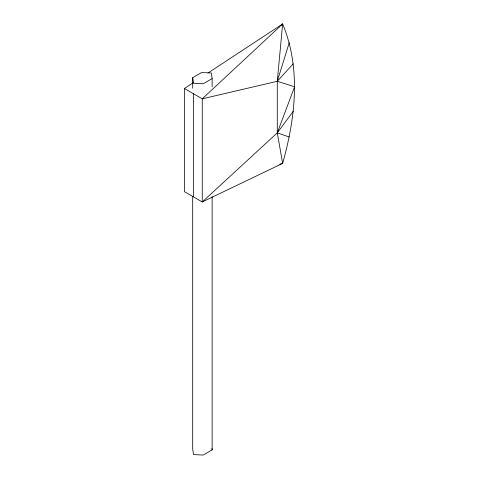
<?xml version="1.0" encoding="UTF-8"?>
<svg xmlns="http://www.w3.org/2000/svg" width="479" height="479" viewBox="0 0 479 479"><rect width="100%" height="100%" fill="white"/><g stroke="black" fill="none" stroke-linecap="round" stroke-linejoin="round"><path stroke-width="0.72" d="M193.097 82.789L184.391 88.513L184.391 191.648L202.258 201.958L282.64 163.387C295.369 118.337 301.177 68.269 282.64 23.95L208.024 72.982M293.262 111.314L277.281 132.857L202.258 201.958L202.258 98.824L282.64 23.95L277.281 81.292L277.281 132.857L282.64 163.387L279.772 164.213M289.25 42.703L277.281 81.292L202.258 98.824L184.391 88.513M293.262 63.761L277.281 81.292L294.609 86.759L277.281 132.857L289.25 137M281.568 24.986L282.64 23.95M193.48 93.573L193.48 196.713M192.69 88.154L192.69 77.694L201.617 72.539L211.347 72.994L212.137 78.61L212.137 86.831M212.137 78.61L203.21 83.765L193.48 83.31L192.69 77.694M212.137 196.641L212.137 449.895L203.21 455.05L193.48 454.589L192.69 448.979L192.69 196.474M281.197 163.656L282.64 163.387M211.94 448.488L212.137 449.895"/></g></svg>
